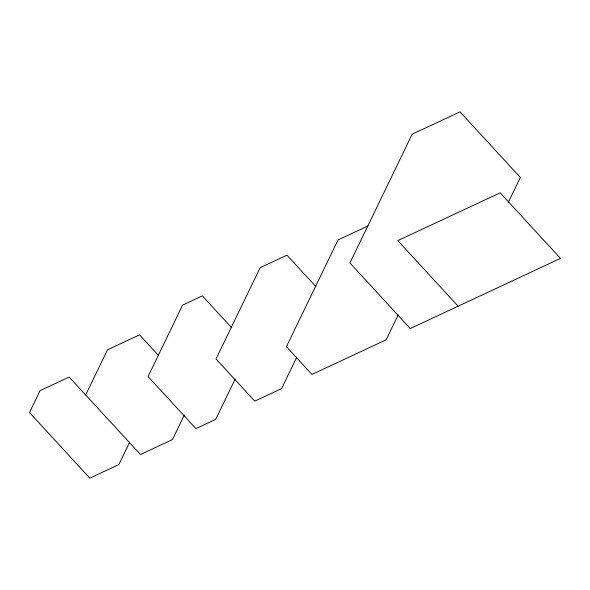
<?xml version="1.0" encoding="UTF-8"?>
<svg xmlns="http://www.w3.org/2000/svg" width="590" height="590" viewBox="0 0 590 590"><rect width="100%" height="100%" fill="white"/><g stroke="black" fill="none" stroke-linecap="round" stroke-linejoin="round"><path stroke-width="0.89" d="M85.683 394.931L107.491 349.811L139.535 334.847L158.209 355.158M129.461 442.64L118.856 464.581L89.805 478.143L29.5 412.543L40.105 390.602L69.155 377.04L140.45 454.507L172.494 439.543L184.39 414.932M235.144 379.134L215.689 419.372L195.932 428.598L148.068 376.538L182.612 305.096L202.37 295.87L231.582 327.649M296.836 357.075L281.592 388.611L254.777 401.126L216.014 358.971L260.146 267.676L286.961 255.16L315.879 286.615M398.169 314.964L386.17 339.788L311.94 374.444L286.43 346.691L338.041 239.931L368.064 225.918M508.381 202.215L520.351 177.457L460.045 111.857L412.174 134.203L349.929 262.956L410.242 328.549L560.5 258.405L500.195 192.805L397.8 240.602L458.113 306.203"/></g></svg>
